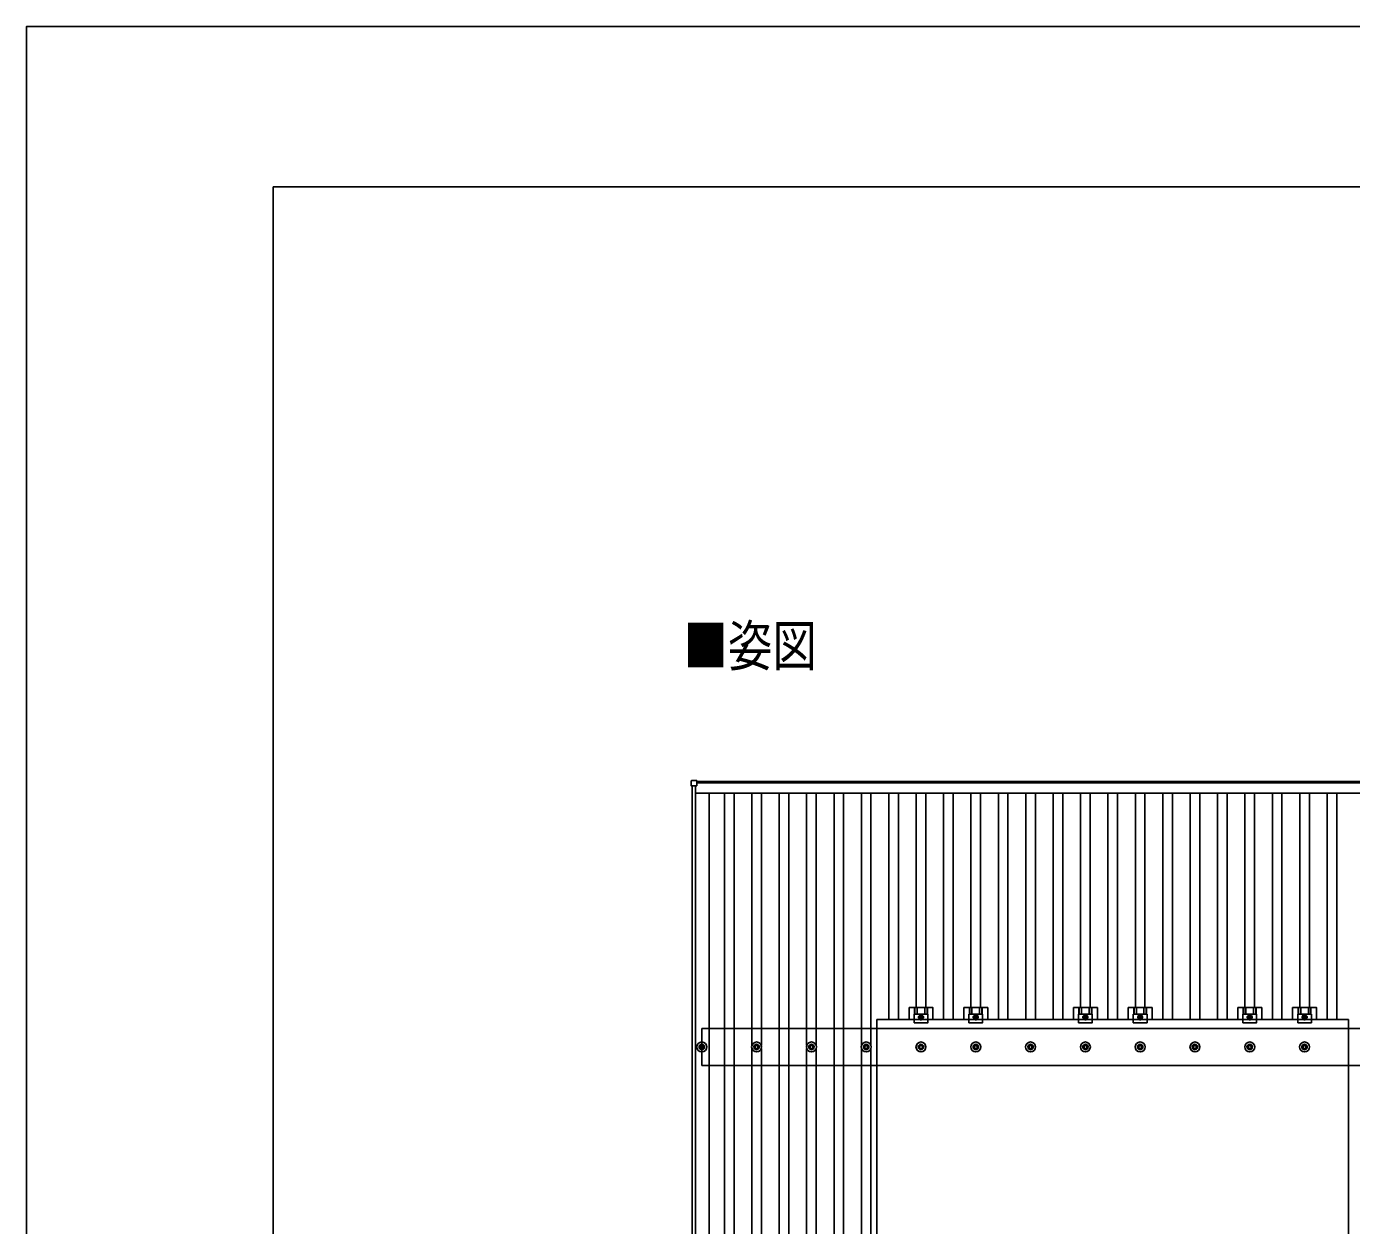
# Model space of a CAD drawing. Units: millimetres, scale not verified. Extents: x -12615 to 12615, y -8910 to 8910.
# Drawn here: x -12615 to -7779, y 4533 to 8910 of the extents above; entities that cross this region are included whole.
import ezdxf
from ezdxf.enums import TextEntityAlignment as Align

# ---------------------------------------------------------------- set-up
doc = ezdxf.new("R2010")
doc.units = ezdxf.units.MM
doc.header["$LTSCALE"] = 40
for name, color, linetype in [('0-2_USER1', 3, 'Continuous'), ('0-4_YKK_13', 4, 'Continuous'), ('0-5_YKK_A1', 4, 'Continuous'), ('0-7_YKK_ZWAK', 7, 'Continuous')]:
    doc.layers.add(name, color=color, linetype=linetype)
doc.styles.add('ＭＳ ゴシック', font='')
doc.styles.get('ＭＳ ゴシック').set_extended_font_data('MS Gothic')

msp = doc.modelspace()

# ---------------------------------------------------------------- linework, layer by layer
at = {"layer": '0-4_YKK_13'}
for p, q in [((-10188.3, 6138.36), (-10188.3, 6156.36)), ((-10187.3, 6157.36), (-10169.3, 6157.36)), ((-10168.3, 6156.36), (-10168.3, 6138.36)), ((-10169.3, 6137.36), (-10187.3, 6137.36)), ((-9393.65, 5284.81), (-9393.65, 5328.31)), ((-9373.52, 5328.31), (-9373.52, 5304.11)), ((-9372.12, 5328.31), (-9372.12, 5304.11)), ((-9363.92, 5328.31), (-9363.92, 5304.11)), ((-9336.08, 5328.31), (-9336.08, 5304.11)), ((-9327.88, 5328.31), (-9327.88, 5304.11)), ((-9326.48, 5328.31), (-9326.48, 5304.11)), ((-9193.65, 5284.81), (-9193.65, 5328.31)), ((-9173.52, 5328.31), (-9173.52, 5304.11)), ((-9172.12, 5328.31), (-9172.12, 5304.11)), ((-9163.92, 5328.31), (-9163.92, 5304.11)), ((-9136.08, 5328.31), (-9136.08, 5304.11)), ((-9127.88, 5328.31), (-9127.88, 5304.11)), ((-9126.48, 5328.31), (-9126.48, 5304.11)), ((-8793.65, 5284.81), (-8793.65, 5328.31)), ((-8773.52, 5328.31), (-8773.52, 5304.11)), ((-8772.12, 5328.31), (-8772.12, 5304.11)), ((-8763.92, 5328.31), (-8763.92, 5304.11)), ((-8736.08, 5328.31), (-8736.08, 5304.11)), ((-8727.88, 5328.31), (-8727.88, 5304.11)), ((-8726.48, 5328.31), (-8726.48, 5304.11)), ((-8593.65, 5284.81), (-8593.65, 5328.31)), ((-8573.52, 5328.31), (-8573.52, 5304.11)), ((-8572.12, 5328.31), (-8572.12, 5304.11)), ((-8563.92, 5328.31), (-8563.92, 5304.11)), ((-8536.08, 5328.31), (-8536.08, 5304.11)), ((-8527.88, 5328.31), (-8527.88, 5304.11)), ((-8526.48, 5328.31), (-8526.48, 5304.11)), ((-8193.65, 5284.81), (-8193.65, 5328.31)), ((-8173.52, 5328.31), (-8173.52, 5304.11)), ((-8172.12, 5328.31), (-8172.12, 5304.11)), ((-8163.92, 5328.31), (-8163.92, 5304.11)), ((-8136.08, 5328.31), (-8136.08, 5304.11)), ((-8127.88, 5328.31), (-8127.88, 5304.11)), ((-8126.48, 5328.31), (-8126.48, 5304.11)), ((-7993.65, 5284.81), (-7993.65, 5328.31)), ((-7973.52, 5328.31), (-7973.52, 5304.11)), ((-7972.12, 5328.31), (-7972.12, 5304.11)), ((-7963.92, 5328.31), (-7963.92, 5304.11)), ((-7936.08, 5328.31), (-7936.08, 5304.11)), ((-7927.88, 5328.31), (-7927.88, 5304.11)), ((-7926.48, 5328.31), (-7926.48, 5304.11)), ((-9511, 4150.81), (-9511, 5284.81)), ((-7789, 5284.81), (-9511, 5284.81)), ((-9375.01, 5304.11), (-9375, 5272.81)), ((-9325, 5304.11), (-9375.01, 5304.11)), ((-9361.5, 5293.31), (-9338.5, 5293.31)), ((-9350, 5280.8), (-9350, 5305.82)), ((-9175.01, 5304.11), (-9175, 5272.81)), ((-9125, 5304.11), (-9175.01, 5304.11)), ((-9161.5, 5293.31), (-9138.5, 5293.31)), ((-9150, 5280.8), (-9150, 5305.82)), ((-8775.01, 5304.11), (-8775, 5272.81)), ((-8725, 5304.11), (-8775.01, 5304.11)), ((-8761.5, 5293.31), (-8738.5, 5293.31)), ((-8750, 5280.8), (-8750, 5305.82)), ((-8575.01, 5304.11), (-8575, 5272.81)), ((-8525, 5304.11), (-8575.01, 5304.11)), ((-8561.5, 5293.31), (-8538.5, 5293.31)), ((-8550, 5280.8), (-8550, 5305.82)), ((-8175.01, 5304.11), (-8175, 5272.81)), ((-8125, 5304.11), (-8175.01, 5304.11)), ((-8161.5, 5293.31), (-8138.5, 5293.31)), ((-8150, 5280.8), (-8150, 5305.82)), ((-7975.01, 5304.11), (-7975, 5272.81)), ((-7925, 5304.11), (-7975.01, 5304.11)), ((-7961.5, 5293.31), (-7938.5, 5293.31)), ((-7950, 5280.8), (-7950, 5305.82)), ((-10160, 5186.06), (-10155.58, 5186.06)), ((-10160, 5182.56), (-10155.58, 5182.56)), ((-10151.75, 5194.31), (-10151.75, 5189.89)), ((-10151.75, 5178.73), (-10151.75, 5174.31)), ((-10148.25, 5194.31), (-10148.25, 5189.89)), ((-10148.25, 5178.73), (-10148.25, 5174.31)), ((-10144.42, 5186.06), (-10140, 5186.06)), ((-10144.42, 5182.56), (-10140, 5182.56)), ((-9960, 5186.06), (-9955.58, 5186.06)), ((-9960, 5182.56), (-9955.58, 5182.56)), ((-9951.75, 5194.31), (-9951.75, 5189.89)), ((-9951.75, 5178.73), (-9951.75, 5174.31)), ((-9948.25, 5194.31), (-9948.25, 5189.89)), ((-9948.25, 5178.73), (-9948.25, 5174.31)), ((-9944.42, 5186.06), (-9940, 5186.06)), ((-9944.42, 5182.56), (-9940, 5182.56)), ((-9760, 5186.06), (-9755.58, 5186.06)), ((-9760, 5182.56), (-9755.58, 5182.56)), ((-9751.75, 5194.31), (-9751.75, 5189.89)), ((-9751.75, 5178.73), (-9751.75, 5174.31)), ((-9748.25, 5194.31), (-9748.25, 5189.89)), ((-9748.25, 5178.73), (-9748.25, 5174.31)), ((-9744.42, 5186.06), (-9740, 5186.06)), ((-9744.42, 5182.56), (-9740, 5182.56)), ((-9560, 5186.06), (-9555.58, 5186.06)), ((-9560, 5182.56), (-9555.58, 5182.56)), ((-9551.75, 5194.31), (-9551.75, 5189.89)), ((-9551.75, 5178.73), (-9551.75, 5174.31)), ((-9548.25, 5194.31), (-9548.25, 5189.89)), ((-9548.25, 5178.73), (-9548.25, 5174.31)), ((-9544.42, 5186.06), (-9540, 5186.06)), ((-9544.42, 5182.56), (-9540, 5182.56)), ((-9360, 5186.06), (-9355.58, 5186.06)), ((-9360, 5182.56), (-9355.58, 5182.56)), ((-9351.75, 5194.31), (-9351.75, 5189.89)), ((-9351.75, 5178.73), (-9351.75, 5174.31)), ((-9348.25, 5194.31), (-9348.25, 5189.89)), ((-9348.25, 5178.73), (-9348.25, 5174.31)), ((-9344.42, 5186.06), (-9340, 5186.06)), ((-9344.42, 5182.56), (-9340, 5182.56)), ((-9160, 5186.06), (-9155.58, 5186.06)), ((-9160, 5182.56), (-9155.58, 5182.56)), ((-9151.75, 5194.31), (-9151.75, 5189.89)), ((-9151.75, 5178.73), (-9151.75, 5174.31)), ((-9148.25, 5194.31), (-9148.25, 5189.89)), ((-9148.25, 5178.73), (-9148.25, 5174.31)), ((-9144.42, 5186.06), (-9140, 5186.06)), ((-9144.42, 5182.56), (-9140, 5182.56)), ((-8960, 5186.06), (-8955.58, 5186.06)), ((-8960, 5182.56), (-8955.58, 5182.56)), ((-8951.75, 5194.31), (-8951.75, 5189.89)), ((-8951.75, 5178.73), (-8951.75, 5174.31)), ((-8948.25, 5194.31), (-8948.25, 5189.89)), ((-8948.25, 5178.73), (-8948.25, 5174.31)), ((-8944.42, 5186.06), (-8940, 5186.06)), ((-8944.42, 5182.56), (-8940, 5182.56)), ((-8760, 5186.06), (-8755.58, 5186.06)), ((-8760, 5182.56), (-8755.58, 5182.56)), ((-8751.75, 5194.31), (-8751.75, 5189.89)), ((-8751.75, 5178.73), (-8751.75, 5174.31)), ((-8748.25, 5194.31), (-8748.25, 5189.89)), ((-8748.25, 5178.73), (-8748.25, 5174.31)), ((-8744.42, 5186.06), (-8740, 5186.06)), ((-8744.42, 5182.56), (-8740, 5182.56)), ((-8560, 5186.06), (-8555.58, 5186.06)), ((-8560, 5182.56), (-8555.58, 5182.56)), ((-8551.75, 5194.31), (-8551.75, 5189.89)), ((-8551.75, 5178.73), (-8551.75, 5174.31)), ((-8548.25, 5194.31), (-8548.25, 5189.89)), ((-8548.25, 5178.73), (-8548.25, 5174.31)), ((-8544.42, 5186.06), (-8540, 5186.06)), ((-8544.42, 5182.56), (-8540, 5182.56)), ((-8360, 5186.06), (-8355.58, 5186.06)), ((-8360, 5182.56), (-8355.58, 5182.56)), ((-8351.75, 5194.31), (-8351.75, 5189.89)), ((-8351.75, 5178.73), (-8351.75, 5174.31)), ((-8348.25, 5194.31), (-8348.25, 5189.89)), ((-8348.25, 5178.73), (-8348.25, 5174.31)), ((-8344.42, 5186.06), (-8340, 5186.06)), ((-8344.42, 5182.56), (-8340, 5182.56)), ((-8160, 5186.06), (-8155.58, 5186.06)), ((-8160, 5182.56), (-8155.58, 5182.56)), ((-8151.75, 5194.31), (-8151.75, 5189.89)), ((-8151.75, 5178.73), (-8151.75, 5174.31)), ((-8148.25, 5194.31), (-8148.25, 5189.89)), ((-8148.25, 5178.73), (-8148.25, 5174.31)), ((-8144.42, 5186.06), (-8140, 5186.06)), ((-8144.42, 5182.56), (-8140, 5182.56)), ((-7960, 5186.06), (-7955.58, 5186.06)), ((-7960, 5182.56), (-7955.58, 5182.56)), ((-7951.75, 5194.31), (-7951.75, 5189.89)), ((-7951.75, 5178.73), (-7951.75, 5174.31)), ((-7948.25, 5194.31), (-7948.25, 5189.89)), ((-7948.25, 5178.73), (-7948.25, 5174.31)), ((-7944.42, 5186.06), (-7940, 5186.06)), ((-7944.42, 5182.56), (-7940, 5182.56))]:
    msp.add_line(p, q, dxfattribs=at)
for points in [[(-9306.35, 5284.81), (-9306.35, 5328.31), (-9393.65, 5328.31)], [(-9106.35, 5284.81), (-9106.35, 5328.31), (-9193.65, 5328.31)], [(-8706.35, 5284.81), (-8706.35, 5328.31), (-8793.65, 5328.31)], [(-8506.35, 5284.81), (-8506.35, 5328.31), (-8593.65, 5328.31)], [(-8106.35, 5284.81), (-8106.35, 5328.31), (-8193.65, 5328.31)], [(-7906.35, 5284.81), (-7906.35, 5328.31), (-7993.65, 5328.31)], [(-7789, 5284.81), (-7789, 4150.81), (-9511, 4150.81)], [(-9325, 5304.11), (-9325, 5272.81), (-9375, 5272.81)], [(-9125, 5304.11), (-9125, 5272.81), (-9175, 5272.81)], [(-8725, 5304.11), (-8725, 5272.81), (-8775, 5272.81)], [(-8525, 5304.11), (-8525, 5272.81), (-8575, 5272.81)], [(-8125, 5304.11), (-8125, 5272.81), (-8175, 5272.81)], [(-7925, 5304.11), (-7925, 5272.81), (-7975, 5272.81)]]:
    msp.add_lwpolyline(points, dxfattribs=at)
for points in [[(-9350, 5285.8), (-9343.5, 5289.56), (-9343.5, 5297.06), (-9350, 5300.82), (-9356.5, 5297.06), (-9356.5, 5289.56)], [(-9150, 5285.8), (-9143.5, 5289.56), (-9143.5, 5297.06), (-9150, 5300.82), (-9156.5, 5297.06), (-9156.5, 5289.56)], [(-8750, 5285.8), (-8743.5, 5289.56), (-8743.5, 5297.06), (-8750, 5300.82), (-8756.5, 5297.06), (-8756.5, 5289.56)], [(-8550, 5285.8), (-8543.5, 5289.56), (-8543.5, 5297.06), (-8550, 5300.82), (-8556.5, 5297.06), (-8556.5, 5289.56)], [(-8150, 5285.8), (-8143.5, 5289.56), (-8143.5, 5297.06), (-8150, 5300.82), (-8156.5, 5297.06), (-8156.5, 5289.56)], [(-7950, 5285.8), (-7943.5, 5289.56), (-7943.5, 5297.06), (-7950, 5300.82), (-7956.5, 5297.06), (-7956.5, 5289.56)]]:
    msp.add_lwpolyline(points, close=True, dxfattribs=at)
for centre, radius in [((-9350, 5293.31), 8.5), ((-9350, 5293.31), 6.5), ((-9350, 5293.31), 4), ((-9150, 5293.31), 8.5), ((-9150, 5293.31), 6.5), ((-9150, 5293.31), 4), ((-8750, 5293.31), 8.5), ((-8750, 5293.31), 6.5), ((-8750, 5293.31), 4), ((-8550, 5293.31), 8.5), ((-8550, 5293.31), 6.5), ((-8550, 5293.31), 4), ((-8150, 5293.31), 8.5), ((-8150, 5293.31), 6.5), ((-8150, 5293.31), 4), ((-7950, 5293.31), 8.5), ((-7950, 5293.31), 6.5), ((-7950, 5293.31), 4), ((-10150, 5184.31), 18.25), ((-10150, 5184.31), 10.15), ((-10150, 5184.31), 5.85), ((-10150, 5184.31), 5.25), ((-9950, 5184.31), 18.25), ((-9950, 5184.31), 10.15), ((-9950, 5184.31), 5.85), ((-9950, 5184.31), 5.25), ((-9750, 5184.31), 18.25), ((-9750, 5184.31), 10.15), ((-9750, 5184.31), 5.85), ((-9750, 5184.31), 5.25), ((-9550, 5184.31), 18.25), ((-9550, 5184.31), 10.15), ((-9550, 5184.31), 5.85), ((-9550, 5184.31), 5.25), ((-9350, 5184.31), 18.25), ((-9350, 5184.31), 10.15), ((-9350, 5184.31), 5.85), ((-9350, 5184.31), 5.25), ((-9150, 5184.31), 18.25), ((-9150, 5184.31), 10.15), ((-9150, 5184.31), 5.85), ((-9150, 5184.31), 5.25), ((-8950, 5184.31), 18.25), ((-8950, 5184.31), 10.15), ((-8950, 5184.31), 5.85), ((-8950, 5184.31), 5.25), ((-8750, 5184.31), 18.25), ((-8750, 5184.31), 10.15), ((-8750, 5184.31), 5.85), ((-8750, 5184.31), 5.25), ((-8550, 5184.31), 18.25), ((-8550, 5184.31), 10.15), ((-8550, 5184.31), 5.85), ((-8550, 5184.31), 5.25), ((-8350, 5184.31), 18.25), ((-8350, 5184.31), 10.15), ((-8350, 5184.31), 5.85), ((-8350, 5184.31), 5.25), ((-8150, 5184.31), 18.25), ((-8150, 5184.31), 10.15), ((-8150, 5184.31), 5.85), ((-8150, 5184.31), 5.25), ((-7950, 5184.31), 18.25), ((-7950, 5184.31), 10.15), ((-7950, 5184.31), 5.85), ((-7950, 5184.31), 5.25)]:
    msp.add_circle(centre, radius, dxfattribs=at)
for centre, start, end in [((-10187.3, 6156.36), 90, 180), ((-10169.3, 6156.36), 0, 90), ((-10187.3, 6138.36), 180, 270), ((-10169.3, 6138.36), 270, 0)]:
    msp.add_arc(centre, 1, start, end, dxfattribs=at)
at = {"layer": '0-5_YKK_A1'}
for p, q in [((-10168.3, 6154.02), (-5331.7, 6154.02)), ((-5331.7, 6149.23), (-10168.3, 6149.23)), ((-10185, 228.21), (-10185, 6137.36)), ((-10173, 228.21), (-10173, 6137.36)), ((-5327, 6111.23), (-10173, 6111.23)), ((-10123.5, 259.49), (-10123.5, 6111.23)), ((-10067.5, 259.49), (-10067.5, 6111.23)), ((-10032.5, 259.49), (-10032.5, 6111.23)), ((-9967.5, 5189.49), (-9967.5, 6111.23)), ((-9932.5, 5189.49), (-9932.5, 6111.23)), ((-9867.5, 259.49), (-9867.5, 6111.23)), ((-9832.5, 259.49), (-9832.5, 6111.23)), ((-9767.5, 5189.49), (-9767.5, 6111.23)), ((-9732.5, 5189.49), (-9732.5, 6111.23)), ((-9667.5, 259.49), (-9667.5, 6111.23)), ((-9632.5, 259.49), (-9632.5, 6111.23)), ((-9567.5, 5189.49), (-9567.5, 6111.23)), ((-9532.5, 5189.49), (-9532.5, 6111.23)), ((-9467.5, 5284.81), (-9467.5, 6111.23)), ((-9432.5, 5284.81), (-9432.5, 6111.23)), ((-9367.5, 5328.31), (-9367.5, 6111.23)), ((-9332.5, 5328.31), (-9332.5, 6111.23)), ((-9267.5, 5284.81), (-9267.5, 6111.23)), ((-9232.5, 5284.81), (-9232.5, 6111.23)), ((-9167.5, 5328.31), (-9167.5, 6111.23)), ((-9132.5, 5328.31), (-9132.5, 6111.23)), ((-9067.5, 5284.81), (-9067.5, 6111.23)), ((-9032.5, 5284.81), (-9032.5, 6111.23)), ((-8967.5, 5284.81), (-8967.5, 6111.23)), ((-8932.5, 5284.81), (-8932.5, 6111.23)), ((-8867.5, 5284.81), (-8867.5, 6111.23)), ((-8832.5, 5284.81), (-8832.5, 6111.23)), ((-8767.5, 5328.31), (-8767.5, 6111.23)), ((-8732.5, 5328.31), (-8732.5, 6111.23)), ((-8667.5, 5284.81), (-8667.5, 6111.23)), ((-8632.5, 5284.81), (-8632.5, 6111.23)), ((-8567.5, 5328.31), (-8567.5, 6111.23)), ((-8532.5, 5328.31), (-8532.5, 6111.23)), ((-8467.5, 5284.81), (-8467.5, 6111.23)), ((-8432.5, 5284.81), (-8432.5, 6111.23)), ((-8367.5, 5284.81), (-8367.5, 6111.23)), ((-8332.5, 5284.81), (-8332.5, 6111.23)), ((-8267.5, 5284.81), (-8267.5, 6111.23)), ((-8232.5, 5284.81), (-8232.5, 6111.23)), ((-8167.5, 5328.31), (-8167.5, 6111.23)), ((-8132.5, 5328.31), (-8132.5, 6111.23)), ((-8067.5, 5284.81), (-8067.5, 6111.23)), ((-8032.5, 5284.81), (-8032.5, 6111.23)), ((-7967.5, 5328.31), (-7967.5, 6111.23)), ((-7932.5, 5328.31), (-7932.5, 6111.23)), ((-7867.5, 5284.81), (-7867.5, 6111.23)), ((-7832.5, 5284.81), (-7832.5, 6111.23)), ((-5350, 5251.31), (-10150, 5251.31)), ((-10150, 5117.31), (-10150, 5251.31)), ((-9967.5, 3189.49), (-9967.5, 5179.13)), ((-9932.5, 3189.49), (-9932.5, 5179.13)), ((-9767.5, 3189.49), (-9767.5, 5179.13)), ((-9732.5, 3189.49), (-9732.5, 5179.13)), ((-9567.5, 3189.49), (-9567.5, 5179.13)), ((-9532.5, 3189.49), (-9532.5, 5179.13)), ((-5350, 5117.31), (-10150, 5117.31))]:
    msp.add_line(p, q, dxfattribs=at)
at = {"layer": '0-7_YKK_ZWAK'}
for p in [(11685.06, 8325), (-11714.94, -7575)]:
    msp.add_line(p, (-11714.94, 8325), dxfattribs=at)
msp.add_lwpolyline([(-12615, -8910), (12615, -8910), (12615, 8910), (-12615, 8910)], close=True, dxfattribs=at)

# ---------------------------------------------------------------- texts
at = {"layer": '0-2_USER1', "style": 'ＭＳ ゴシック', "width": 0.8}
msp.add_text('■姿図', height=148.5, dxfattribs=at).set_placement((-10216.8, 6530.46), align=Align.BOTTOM_LEFT)

doc.saveas('drawing.dxf')
